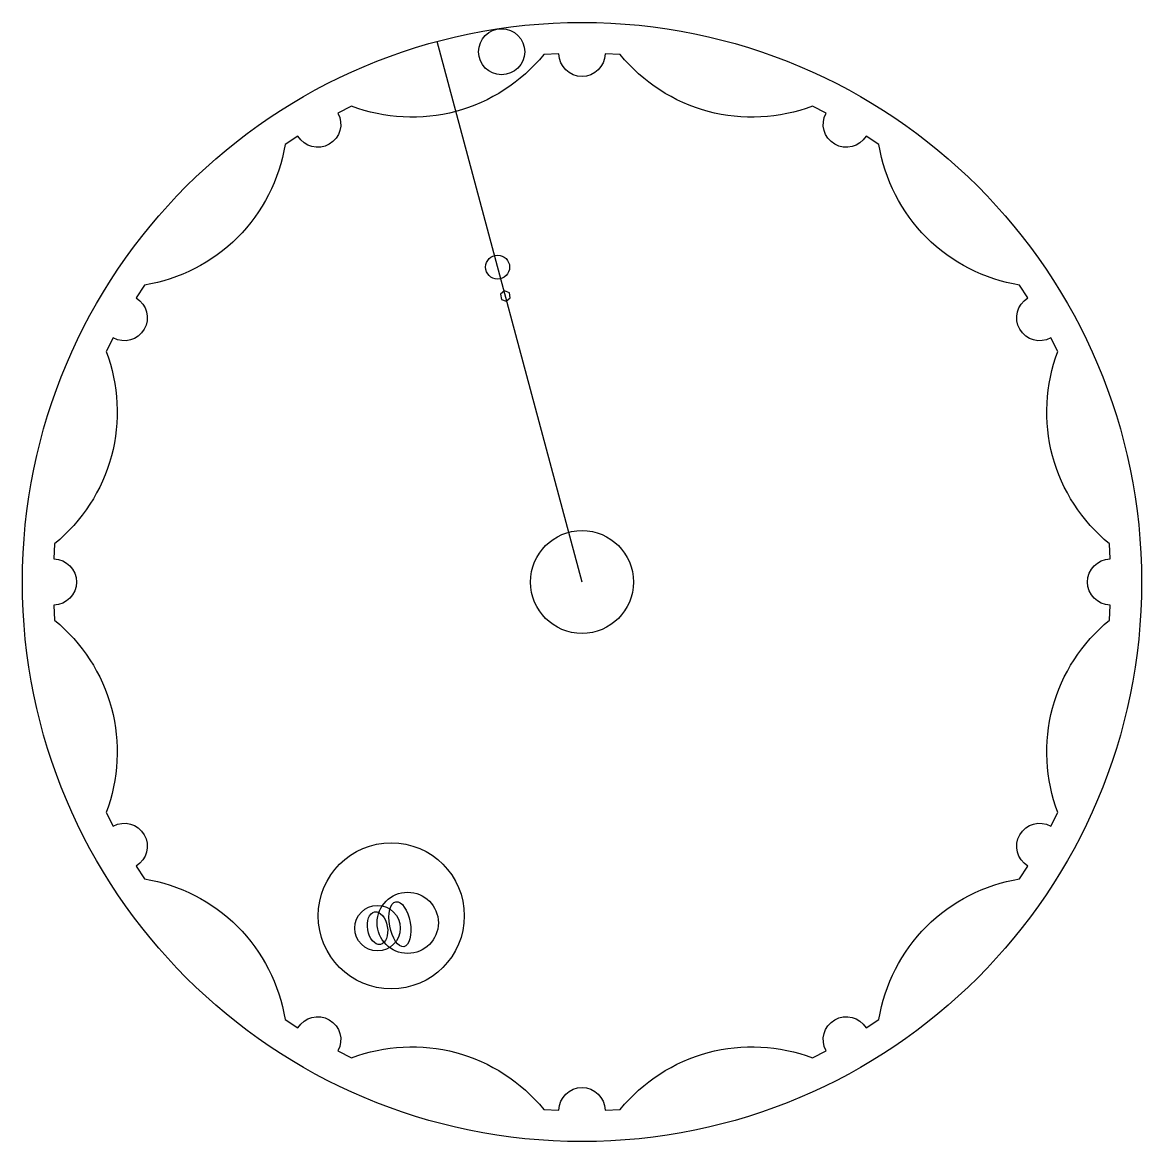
# Model space of a CAD drawing. Header units: metres. Extents: x -182 to 182, y -182 to 182.
import ezdxf

# ---------------------------------------------------------------- set-up
doc = ezdxf.new("R2010")
doc.units = ezdxf.units.M
for name, color, linetype in [('Cylindrical Towers', 4, 'Continuous'), ('Dome Edge', 6, 'Continuous'), ('Dome Membrane', 5, 'Continuous'), ('Dome Voids', 30, 'Continuous'), ('Masts', 40, 'Continuous'), ('Ventilation Towers', 150, 'Continuous')]:
    doc.layers.add(name, color=color, linetype=linetype)
doc.layers.add('Layout', color=7, linetype='Continuous', plot=False)

msp = doc.modelspace()

# ---------------------------------------------------------------- linework, layer by layer
at = {"layer": 'Cylindrical Towers'}
msp.add_circle((-26.21, 172.93), 7.52, dxfattribs=at)
at = {"layer": 'Dome Edge'}
msp.add_lwpolyline([(-112.35, 112.35, -0.157477), (-142.72, 96.81), (-145.39, 92.62, -0.407839), (-142.78, 82.43, -0.407839), (-152.9, 79.6), (-155.2, 75.19, -0.157477), (-153.47, 41.12, -0.157477), (-172, 12.48), (-172.22, 7.52, -0.407839), (-164.86, 0, -0.407839), (-172.22, -7.52), (-172, -12.48, -0.157477), (-153.47, -41.12, -0.157477), (-155.2, -75.19), (-152.9, -79.6, -0.407839), (-142.78, -82.43, -0.407839), (-145.39, -92.62), (-142.72, -96.81, -0.157477), (-112.35, -112.35, -0.157477), (-96.81, -142.72), (-92.62, -145.39, -0.407839), (-82.43, -142.78, -0.407839), (-79.6, -152.9), (-75.19, -155.2, -0.157477), (-41.12, -153.47, -0.157477), (-12.48, -172), (-7.52, -172.22, -0.407839), (0, -164.86, -0.407839), (7.52, -172.22), (12.48, -172, -0.157477), (41.12, -153.47, -0.157477), (75.19, -155.2), (79.6, -152.9, -0.407839), (82.43, -142.78, -0.407839), (92.62, -145.39), (96.81, -142.72, -0.157477), (112.35, -112.35, -0.157477), (142.72, -96.81), (145.39, -92.62, -0.407839), (142.78, -82.43, -0.407839), (152.9, -79.6), (155.2, -75.19, -0.157477), (153.47, -41.12, -0.157477), (172, -12.48), (172.22, -7.52, -0.407839), (164.86, 0, -0.407839), (172.22, 7.52), (172, 12.48, -0.157477), (153.47, 41.12, -0.157477), (155.2, 75.19), (152.9, 79.6, -0.407839), (142.78, 82.43, -0.407839), (145.39, 92.62), (142.72, 96.81, -0.157477), (112.35, 112.35, -0.157477), (96.81, 142.72), (92.62, 145.39, -0.407839), (82.43, 142.78, -0.407839), (79.6, 152.9), (75.19, 155.2, -0.157477), (41.12, 153.47, -0.157477), (12.48, 172), (7.52, 172.22, -0.407839), (0, 164.86, -0.407839), (-7.52, 172.22), (-12.48, 172, -0.157477), (-41.12, 153.47, -0.157477), (-75.19, 155.2), (-79.6, 152.9, -0.407839), (-82.43, 142.78, -0.407839), (-92.62, 145.39), (-96.81, 142.72, -0.157477)], format="xyb", close=True, dxfattribs=at)
at = {"layer": 'Dome Membrane'}
msp.add_circle((0, 0, 52), 16.76, dxfattribs=at)
at = {"layer": 'Dome Voids'}
for centre, radius in [((-27.52, 102.7), 3.91), ((-62.2, -108.87), 23.82)]:
    msp.add_circle(centre, radius, dxfattribs=at)
at = {"layer": 'Layout'}
msp.add_line((0, 0), (-47.23, 176.28), dxfattribs=at)
msp.add_circle((0, 0), 182.5, dxfattribs=at)
at = {"layer": 'Masts', "extrusion": (-0.965926, -0.258819, -3.33395e-18)}
msp.add_line((-24.99, 93.26), (-24.99, 93.26, 100), dxfattribs=at)
at = {"layer": 'Masts', "elevation": 50}
msp.add_lwpolyline([(-24.69, 91.59), (-23.39, 92.68), (-23.69, 94.35), (-25.28, 94.93), (-26.59, 93.84), (-26.29, 92.17)], close=True, dxfattribs=at)
at = {"layer": 'Ventilation Towers'}
for centre, radius in [((-56.84, -111.15), 9.99), ((-56.84, -111.15, 0.5), 9.99), ((-66.69, -112.89), 7.42), ((-66.69, -112.89, 0.5), 7.42)]:
    msp.add_circle(centre, radius, dxfattribs=at)
for centre, major_axis, ratio in [((-59.38, -111.6, 15), (-1.29, 7.34), 0.453136), ((-59.38, -111.6, 10), (-1.29, 7.34), 0.453136), ((-66.69, -112.89, 10), (-0.93, 5.29), 0.603517), ((-66.69, -112.89, 8), (-0.93, 5.29), 0.603517)]:
    msp.add_ellipse(centre, major_axis=major_axis, ratio=ratio, dxfattribs=at)

doc.saveas('drawing.dxf')
